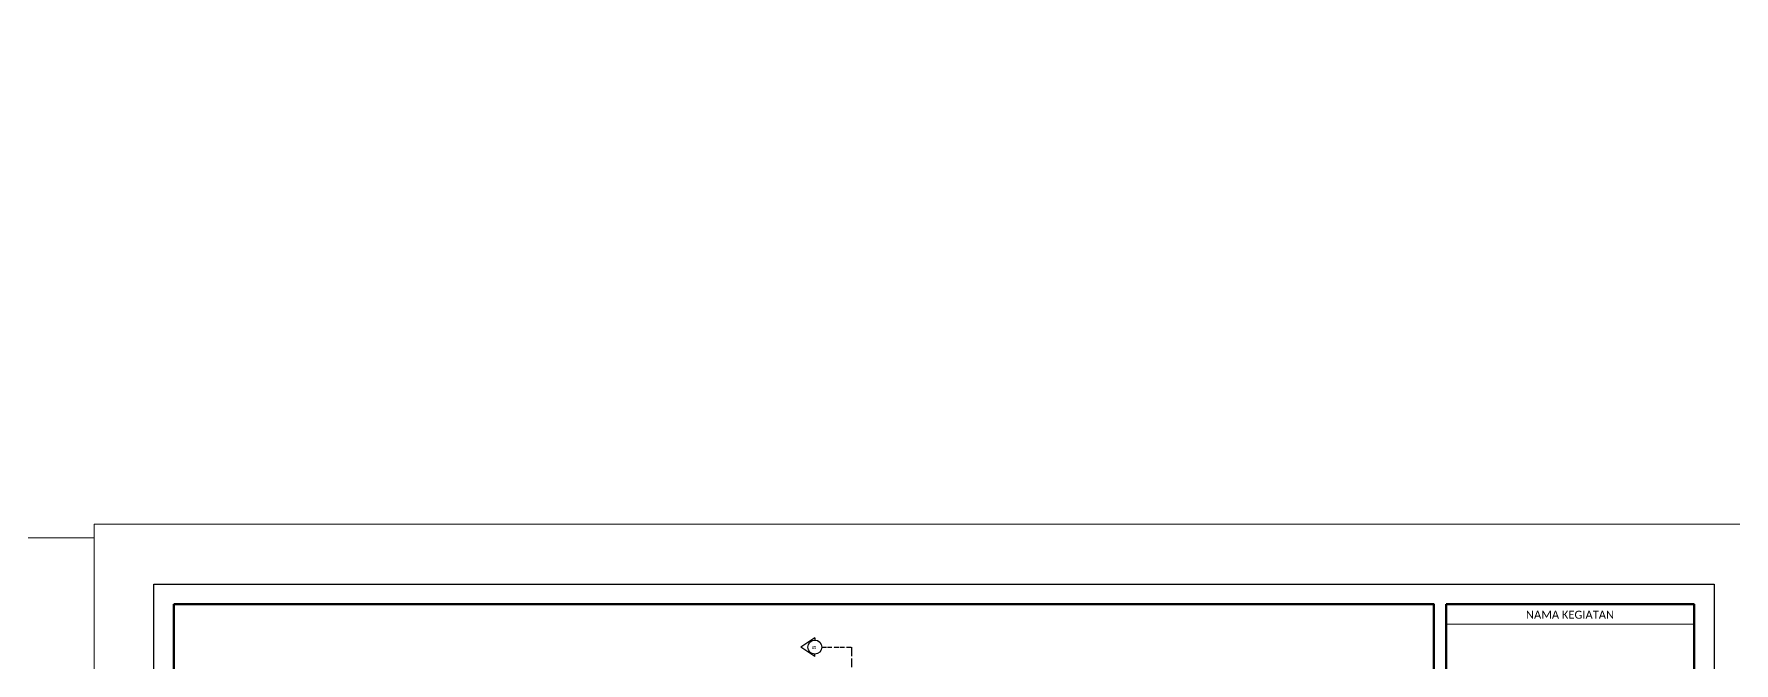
# Model space of a CAD drawing. Header units: centimetres. Extents: x -377343 to 693706, y 194584 to 813780.
# Drawn here: x 150660 to 155208, y 500426 to 502107 of the extents above; entities that cross this region are included whole.
import ezdxf

# ---------------------------------------------------------------- set-up
doc = ezdxf.new("R2010")
doc.units = ezdxf.units.CM
doc.linetypes.add('ACAD_ISO11W100', pattern=[33, 12, -3, 12, -3, 0, -3])
for name, color, linetype, lineweight in [('a. line t', 7, 'Continuous', 50), ('Kertas', 252, 'Continuous', 20), ('Legenda', 252, 'Continuous', 20)]:
    doc.layers.add(name, color=color, linetype=linetype, lineweight=lineweight)
doc.layers.add('Layer1', color=7, linetype='Continuous')
doc.layers.add('PIPA', color=11, linetype='Continuous')
doc.styles.get("Standard").update_dxf_attribs({"font": 'arial.ttf'})

msp = doc.modelspace()

# ---------------------------------------------------------------- linework, layer by layer
at = {"layer": 'Kertas'}
for points in [[(137498.201, 500760.543), (150820.464, 500760.543), (150820.464, 491226.298), (137498.201, 491226.298)], [(150820.464, 500796.755), (155261.218, 500796.755), (155261.218, 497618.673), (150820.464, 497618.673)]]:
    msp.add_lwpolyline(points, close=True, dxfattribs=at)
at = {"layer": 'Layer1'}
for p, q in [((152748.883, 500492.985), (152711.597, 500467.946)), ((152748.883, 500492.985), (152748.883, 500486.725)), ((152748.883, 500442.907), (152711.597, 500467.946)), ((152748.883, 500442.907), (152748.883, 500449.167))]:
    msp.add_line(p, q, dxfattribs=at)
at = {"layer": 'Layer1', "linetype": 'ACAD_ISO11W100'}
msp.add_line((152767.662, 500467.946), (152846.941, 500467.946), dxfattribs=at)
at = {"layer": 'Layer1', "linetype": 'ACAD_ISO11W100', "ltscale": 2}
msp.add_line((152846.941, 500467.946), (152846.941, 498144.13), dxfattribs=at)
at = {"layer": 'Layer1'}
msp.add_circle((152748.883, 500467.946), 18.779, dxfattribs=at)
at = {"layer": 'Legenda', "color": 1, "lineweight": 20}
msp.add_line((155100.709, 500529.24), (154437.271, 500529.24), dxfattribs=at)
at = {"layer": 'Legenda', "color": 5, "lineweight": 30}
msp.add_lwpolyline([(150980.973, 500636.246), (155154.212, 500636.246), (155154.212, 497725.679), (150980.973, 497725.679)], close=True, dxfattribs=at)
at = {"layer": 'Legenda', "color": 1, "lineweight": 50}
for points in [[(151034.476, 500582.743), (154405.169, 500582.743), (154405.169, 497779.182), (151034.476, 497779.182)], [(154437.271, 500582.743), (155100.709, 500582.743), (155100.709, 497779.182), (154437.271, 497779.182)]]:
    msp.add_lwpolyline(points, close=True, dxfattribs=at)
at = {"layer": 'PIPA', "lineweight": 35, "extrusion": (0, 0.816497, 0.57735), "elevation": 193451.324}
msp.add_lwpolyline([(-421704.212, -325591.681), (-159560.265, -63447.734), (377343.333, -600351.331), (-158232.47, -1135927.133), (-693706.405, -600453.199), (-454216.825, -360963.619)], dxfattribs=at)

# ---------------------------------------------------------------- texts
at = {"layer": 'a. line t', "color": 2, "lineweight": 20, "insert": (154768.99, 500554.501), "char_height": 21.40123, "width": 663.43798, "attachment_point": 5}
msp.add_mtext('{\\fCandara|b0|i0|c0|p34;NAMA KEGIATAN}', dxfattribs=at)
at = {"layer": 'Layer1', "insert": (152741.176, 500471.708), "char_height": 9.38962, "attachment_point": 3, "rotation": 90}
msp.add_mtext_dynamic_manual_height_columns('{\\H1.1667x;B}         ', width=1928.80525, gutter_width=7.825, heights=[0], dxfattribs=at)

doc.saveas('drawing.dxf')
